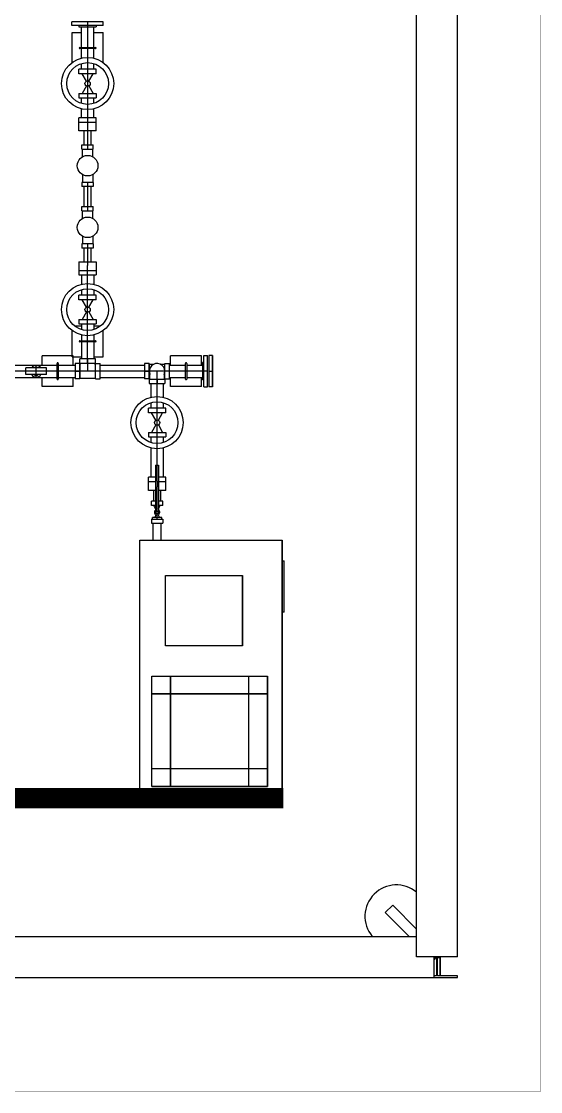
# Model space of a CAD drawing. Header units: inches. Extents: x 517790 to 538444, y 301815 to 302461.
# Drawn here: x 517920.763 to 517923.147, y 302310.374 to 302315.29 of the extents above; entities that cross this region are included whole.
import ezdxf

# ---------------------------------------------------------------- set-up
doc = ezdxf.new("R2010")
doc.units = ezdxf.units.IN
doc.header["$MEASUREMENT"] = 0
doc.layers.add('Layout', color=6, linetype='Continuous', lineweight=15)
doc.layers.add('电气-接地设计-接地线', color=3, linetype='接地线')
doc.layers.add('硅胶总平面底图 工艺装置区', color=253, linetype='Continuous')
doc.styles.add('EESLTYPE', font='TXT.shx')
doc.linetypes.add('接地线', pattern='A,500,["/",EESLTYPE,S=200,R=0,X=0,Y=-100],-200,60,-200', length=960)
doc.linetypes.add('组180_接地线', pattern='A,500,["/",EESLTYPE,S=200,R=-180,X=0,Y=100],-200,60,-200', length=960)

msp = doc.modelspace()

# ---------------------------------------------------------------- linework, layer by layer
at = {"layer": 'Layout', "color": 9, "const_width": 0.000914}
msp.add_lwpolyline([(517923.1468, 302310.3742), (517923.1468, 302318.5961), (517917.6656, 302318.5961), (517917.6656, 302310.3742)], close=True, dxfattribs=at)
at = {"layer": '电气-接地设计-接地线', "linetype": '组180_接地线', "ltscale": 0.01, "const_width": 0.0944}
msp.add_lwpolyline([(517918.8524, 302311.7216), (517921.9652, 302311.7216)], dxfattribs=at)
at = {"layer": '硅胶总平面底图 工艺装置区', "color": 253, "linetype": 'Continuous', "lineweight": -3}
for p, q in [((517922.5774, 302310.9924), (517922.5774, 302317.7891)), ((517922.7662, 302310.9924), (517922.7662, 302317.7891)), ((517921.067, 302315.2875), (517920.9951, 302315.2875)), ((517920.9951, 302315.271), (517920.9951, 302315.2875)), ((517921.067, 302315.271), (517920.9951, 302315.271)), ((517921.0273, 302315.271), (517921.0273, 302315.265)), ((517921.0273, 302315.265), (517921.067, 302315.265)), ((517921.0385, 302315.1705), (517921.0385, 302315.265)), ((517921.067, 302315.2875), (517921.067, 302315.283)), ((517921.1389, 302315.2875), (517921.067, 302315.2875)), ((517921.067, 302315.283), (517921.067, 302315.265)), ((517921.1389, 302315.271), (517921.067, 302315.271)), ((517921.067, 302315.265), (517921.1067, 302315.265)), ((517921.067, 302315.265), (517921.067, 302315.1705)), ((517921.0955, 302315.1705), (517921.0955, 302315.265)), ((517921.1067, 302315.271), (517921.1067, 302315.265)), ((517921.1389, 302315.271), (517921.1389, 302315.2875)), ((517920.9962, 302315.1011), (517920.9962, 302315.2385)), ((517920.9962, 302315.2385), (517921.0385, 302315.2385)), ((517921.0955, 302315.2385), (517921.1378, 302315.2385)), ((517921.1378, 302315.1011), (517921.1378, 302315.2385)), ((517921.0311, 302315.1705), (517921.1029, 302315.1705)), ((517921.1029, 302315.1649), (517921.0311, 302315.1649)), ((517921.0385, 302315.1208), (517921.0385, 302315.1649)), ((517921.067, 302315.1705), (517921.067, 302315.1649)), ((517921.067, 302315.1649), (517921.067, 302315.1242)), ((517921.0955, 302315.1208), (517921.0955, 302315.1649)), ((517921.067, 302315.1242), (517921.067, 302315.1002)), ((517921.067, 302315.0704), (517921.0273, 302315.0704)), ((517921.0273, 302315.0494), (517921.0273, 302315.0704)), ((517921.0385, 302315.0704), (517921.0385, 302315.0959)), ((517921.067, 302315.1002), (517921.067, 302315.0704)), ((517921.067, 302315.0704), (517921.067, 302315.0524)), ((517921.1067, 302315.0704), (517921.067, 302315.0704)), ((517921.0955, 302315.0704), (517921.0955, 302315.0959)), ((517921.1067, 302315.0494), (517921.1067, 302315.0704)), ((517921.067, 302315.0494), (517921.0273, 302315.0494)), ((517921.0612, 302315.0148), (517921.042, 302315.0494)), ((517921.067, 302315.0524), (517921.067, 302314.9562)), ((517921.1067, 302315.0494), (517921.067, 302315.0494)), ((517921.0728, 302315.0148), (517921.092, 302315.0494)), ((517921.0273, 302314.9592), (517921.067, 302314.9592)), ((517921.0273, 302314.9592), (517921.0273, 302314.9383)), ((517921.0612, 302314.9939), (517921.042, 302314.9592)), ((517921.067, 302314.9592), (517921.1067, 302314.9592)), ((517921.0728, 302314.9939), (517921.092, 302314.9592)), ((517921.1067, 302314.9592), (517921.1067, 302314.9383)), ((517921.0273, 302314.9383), (517921.067, 302314.9383)), ((517921.0385, 302314.9127), (517921.0385, 302314.9383)), ((517921.067, 302314.9562), (517921.067, 302314.9383)), ((517921.067, 302314.9383), (517921.067, 302314.9084)), ((517921.067, 302314.9383), (517921.1067, 302314.9383)), ((517921.0955, 302314.9127), (517921.0955, 302314.9383)), ((517921.0385, 302314.8464), (517921.0385, 302314.8879)), ((517921.067, 302314.9084), (517921.067, 302314.8844)), ((517921.067, 302314.8844), (517921.067, 302314.8464)), ((517921.0955, 302314.8464), (517921.0955, 302314.8879)), ((517921.067, 302314.8464), (517921.0273, 302314.8464)), ((517921.0273, 302314.7865), (517921.0273, 302314.8464)), ((517921.0273, 302314.8254), (517921.0273, 302314.8464)), ((517921.067, 302314.8254), (517921.0273, 302314.8254)), ((517921.1067, 302314.8464), (517921.067, 302314.8464)), ((517921.067, 302314.8464), (517921.067, 302314.8284)), ((517921.067, 302314.8284), (517921.067, 302314.803)), ((517921.1067, 302314.8254), (517921.067, 302314.8254)), ((517921.1067, 302314.7865), (517921.1067, 302314.8464)), ((517921.1067, 302314.8254), (517921.1067, 302314.8464)), ((517921.067, 302314.7865), (517921.0273, 302314.7865)), ((517921.0512, 302314.7225), (517921.0512, 302314.7865)), ((517921.067, 302314.803), (517921.067, 302314.7865)), ((517921.1067, 302314.7865), (517921.067, 302314.7865)), ((517921.067, 302314.7865), (517921.067, 302314.7225)), ((517921.0828, 302314.7225), (517921.0828, 302314.7865)), ((517921.0407, 302314.7225), (517921.0933, 302314.7225)), ((517921.0407, 302314.703), (517921.0407, 302314.7225)), ((517921.067, 302314.7225), (517921.067, 302314.706)), ((517921.0933, 302314.703), (517921.0933, 302314.7225)), ((517921.0407, 302314.703), (517921.0933, 302314.703)), ((517921.0437, 302314.6678), (517921.0437, 302314.703)), ((517921.0903, 302314.6678), (517921.0903, 302314.703)), ((517921.0437, 302314.5857), (517921.0437, 302314.5504)), ((517921.0903, 302314.5857), (517921.0903, 302314.5504)), ((517921.067, 302314.5504), (517921.0407, 302314.5504)), ((517921.0407, 302314.5504), (517921.0407, 302314.531)), ((517921.067, 302314.531), (517921.0407, 302314.531)), ((517921.0512, 302314.4393), (517921.0512, 302314.531)), ((517921.0933, 302314.5504), (517921.067, 302314.5504)), ((517921.067, 302314.5474), (517921.067, 302314.531)), ((517921.067, 302314.531), (517921.067, 302314.4393)), ((517921.0933, 302314.531), (517921.067, 302314.531)), ((517921.0828, 302314.4393), (517921.0828, 302314.531)), ((517921.0933, 302314.5504), (517921.0933, 302314.531)), ((517921.0407, 302314.4393), (517921.0933, 302314.4393)), ((517921.0407, 302314.4198), (517921.0407, 302314.4393)), ((517921.0407, 302314.4198), (517921.0933, 302314.4198)), ((517921.0437, 302314.3846), (517921.0437, 302314.4198)), ((517921.067, 302314.4393), (517921.067, 302314.4228)), ((517921.0903, 302314.3846), (517921.0903, 302314.4198)), ((517921.0933, 302314.4198), (517921.0933, 302314.4393)), ((517921.0437, 302314.3025), (517921.0437, 302314.2672)), ((517921.0903, 302314.3025), (517921.0903, 302314.2672)), ((517921.067, 302314.2672), (517921.0407, 302314.2672)), ((517921.0407, 302314.2672), (517921.0407, 302314.2478)), ((517921.067, 302314.2478), (517921.0407, 302314.2478)), ((517921.0512, 302314.1847), (517921.0512, 302314.2478)), ((517921.0933, 302314.2672), (517921.067, 302314.2672)), ((517921.067, 302314.2642), (517921.067, 302314.2478)), ((517921.067, 302314.2478), (517921.067, 302314.1847)), ((517921.0933, 302314.2478), (517921.067, 302314.2478)), ((517921.0828, 302314.1847), (517921.0828, 302314.2478)), ((517921.0933, 302314.2672), (517921.0933, 302314.2478)), ((517921.0273, 302314.1847), (517921.067, 302314.1847)), ((517921.0273, 302314.1847), (517921.0273, 302314.1248)), ((517921.067, 302314.1847), (517921.1067, 302314.1847)), ((517921.067, 302314.1847), (517921.067, 302314.1682)), ((517921.1067, 302314.1847), (517921.1067, 302314.1248)), ((517921.0273, 302314.1457), (517921.067, 302314.1457)), ((517921.0273, 302314.1457), (517921.0273, 302314.1248)), ((517921.0273, 302314.1248), (517921.067, 302314.1248)), ((517921.0385, 302314.1248), (517921.0385, 302314.0824)), ((517921.067, 302314.1427), (517921.067, 302314.1682)), ((517921.067, 302314.1457), (517921.1067, 302314.1457)), ((517921.067, 302314.1248), (517921.067, 302314.1427)), ((517921.067, 302314.1248), (517921.1067, 302314.1248)), ((517921.067, 302314.0858), (517921.067, 302314.1248)), ((517921.0955, 302314.1248), (517921.0955, 302314.0824)), ((517921.1067, 302314.1457), (517921.1067, 302314.1248)), ((517921.067, 302314.0618), (517921.067, 302314.0858)), ((517921.067, 302314.032), (517921.0273, 302314.032)), ((517921.0273, 302314.011), (517921.0273, 302314.032)), ((517921.0385, 302314.0575), (517921.0385, 302314.032)), ((517921.067, 302314.032), (517921.067, 302314.0618)), ((517921.067, 302314.014), (517921.067, 302314.032)), ((517921.1067, 302314.032), (517921.067, 302314.032)), ((517921.0955, 302314.0575), (517921.0955, 302314.032)), ((517921.1067, 302314.011), (517921.1067, 302314.032)), ((517921.067, 302314.011), (517921.0273, 302314.011)), ((517921.0612, 302313.9764), (517921.042, 302314.011)), ((517921.067, 302313.9178), (517921.067, 302314.014)), ((517921.1067, 302314.011), (517921.067, 302314.011)), ((517921.0728, 302313.9764), (517921.092, 302314.011)), ((517921.0612, 302313.9555), (517921.042, 302313.9208)), ((517921.0728, 302313.9555), (517921.092, 302313.9208)), ((517921.0076, 302313.8906), (517921.0385, 302313.8906)), ((517921.0273, 302313.9208), (517921.067, 302313.9208)), ((517921.0273, 302313.9208), (517921.0273, 302313.8999)), ((517921.0273, 302313.8999), (517921.067, 302313.8999)), ((517921.0385, 302313.8999), (517921.0385, 302313.8744)), ((517921.067, 302313.9208), (517921.1067, 302313.9208)), ((517921.067, 302313.8999), (517921.067, 302313.9178)), ((517921.067, 302313.8999), (517921.1067, 302313.8999)), ((517921.067, 302313.87), (517921.067, 302313.8999)), ((517921.0955, 302313.8999), (517921.0955, 302313.8744)), ((517921.0955, 302313.8906), (517921.1264, 302313.8906)), ((517921.1067, 302313.9208), (517921.1067, 302313.8999)), ((517920.9962, 302313.749), (517920.9962, 302313.8692)), ((517921.0385, 302313.8495), (517921.0385, 302313.8227)), ((517921.067, 302313.8461), (517921.067, 302313.87)), ((517921.067, 302313.8227), (517921.067, 302313.8461)), ((517921.0955, 302313.8495), (517921.0955, 302313.8227)), ((517921.1378, 302313.749), (517921.1378, 302313.8692)), ((517921.0311, 302313.8227), (517921.1029, 302313.8227)), ((517921.1029, 302313.817), (517921.0311, 302313.817)), ((517921.0385, 302313.817), (517921.0385, 302313.7398)), ((517921.067, 302313.817), (517921.067, 302313.8227)), ((517921.067, 302313.7398), (517921.067, 302313.817)), ((517921.0955, 302313.817), (517921.0955, 302313.7398)), ((517921.0003, 302313.7535), (517920.8587, 302313.7535)), ((517920.8587, 302313.7112), (517920.8587, 302313.7535)), ((517920.9962, 302313.749), (517921.0385, 302313.749)), ((517921.0003, 302313.7112), (517921.0003, 302313.7535)), ((517921.067, 302313.7398), (517921.0314, 302313.7398)), ((517921.0314, 302313.7188), (517921.0314, 302313.7398)), ((517921.067, 302313.7398), (517921.067, 302313.7218)), ((517921.1026, 302313.7398), (517921.067, 302313.7398)), ((517921.067, 302313.7218), (517921.067, 302313.7398)), ((517921.0955, 302313.749), (517921.1378, 302313.749)), ((517921.1026, 302313.7188), (517921.1026, 302313.7398)), ((517921.59, 302313.7535), (517921.4484, 302313.7535)), ((517921.4484, 302313.7112), (517921.4484, 302313.7535)), ((517921.59, 302313.7112), (517921.59, 302313.7535)), ((517921.6013, 302313.6827), (517921.6013, 302313.7547)), ((517921.6013, 302313.7547), (517921.6179, 302313.7547)), ((517921.6179, 302313.6827), (517921.6179, 302313.7547)), ((517921.6235, 302313.7547), (517921.6235, 302313.6827)), ((517921.64, 302313.7547), (517921.6235, 302313.7547)), ((517921.6386, 302313.7547), (517921.6386, 302313.6827)), ((517921.64, 302313.7547), (517921.64, 302313.6827)), ((517920.6909, 302313.7112), (517920.831, 302313.7112)), ((517920.7838, 302313.6827), (517920.6909, 302313.6827)), ((517920.831, 302313.6985), (517920.7838, 302313.6985)), ((517920.7838, 302313.667), (517920.7838, 302313.6985)), ((517920.831, 302313.6827), (517920.7838, 302313.6827)), ((517920.831, 302313.6543), (517920.831, 302313.7112)), ((517920.831, 302313.7112), (517920.9266, 302313.7112)), ((517920.8782, 302313.6985), (517920.831, 302313.6985)), ((517920.831, 302313.6827), (517920.831, 302313.6827)), ((517920.831, 302313.6827), (517920.831, 302313.6827)), ((517920.8782, 302313.6827), (517920.831, 302313.6827)), ((517920.8782, 302313.667), (517920.8782, 302313.6985)), ((517920.9266, 302313.6827), (517920.8782, 302313.6827)), ((517920.9266, 302313.6469), (517920.9266, 302313.7186)), ((517920.9323, 302313.6827), (517920.9266, 302313.6827)), ((517920.9323, 302313.7186), (517920.9323, 302313.6469)), ((517920.9323, 302313.7112), (517921.0099, 302313.7112)), ((517921.0099, 302313.6827), (517920.9323, 302313.6827)), ((517921.0099, 302313.7183), (517921.0099, 302313.6471)), ((517921.0309, 302313.7183), (517921.0099, 302313.7183)), ((517921.0099, 302313.6827), (517921.0279, 302313.6827)), ((517921.0279, 302313.6827), (517921.0099, 302313.6827)), ((517921.0279, 302313.6827), (517921.0309, 302313.6827)), ((517921.0309, 302313.7183), (517921.0309, 302313.6471)), ((517921.0309, 302313.6501), (517921.0309, 302313.7153)), ((517921.0309, 302313.7153), (517921.0344, 302313.7153)), ((517921.0309, 302313.6827), (517921.0309, 302313.6827)), ((517921.1031, 302313.6827), (517921.0309, 302313.6827)), ((517921.067, 302313.7188), (517921.0314, 302313.7188)), ((517921.0344, 302313.7153), (517921.0344, 302313.7188)), ((517921.067, 302313.7218), (517921.067, 302313.7188)), ((517921.067, 302313.7188), (517921.067, 302313.6827)), ((517921.1026, 302313.7188), (517921.067, 302313.7188)), ((517921.0996, 302313.7153), (517921.0996, 302313.7188)), ((517921.0996, 302313.7153), (517921.1031, 302313.7153)), ((517921.1031, 302313.6471), (517921.1031, 302313.7183)), ((517921.1031, 302313.7183), (517921.1241, 302313.7183)), ((517921.1061, 302313.6827), (517921.1031, 302313.6827)), ((517921.1241, 302313.6827), (517921.1061, 302313.6827)), ((517921.1241, 302313.6827), (517921.1061, 302313.6827)), ((517921.1241, 302313.6471), (517921.1241, 302313.7183)), ((517921.1241, 302313.7112), (517921.329, 302313.7112)), ((517921.329, 302313.6827), (517921.1241, 302313.6827)), ((517921.329, 302313.7183), (517921.329, 302313.6827)), ((517921.35, 302313.7183), (517921.329, 302313.7183)), ((517921.329, 302313.6827), (517921.347, 302313.6827)), ((517921.329, 302313.6827), (517921.329, 302313.6471)), ((517921.347, 302313.6827), (517921.329, 302313.6827)), ((517921.347, 302313.6827), (517921.35, 302313.6827)), ((517921.35, 302313.7183), (517921.35, 302313.6827)), ((517921.35, 302313.6827), (517921.35, 302313.7153)), ((517921.35, 302313.7153), (517921.3718, 302313.7153)), ((517921.3505, 302313.6827), (517921.35, 302313.6827)), ((517921.35, 302313.6827), (517921.35, 302313.6827)), ((517921.35, 302313.6501), (517921.35, 302313.6827)), ((517921.35, 302313.6827), (517921.35, 302313.6471)), ((517921.4217, 302313.6827), (517921.3505, 302313.6827)), ((517921.3861, 302313.6467), (517921.3861, 302313.6827)), ((517921.4004, 302313.7153), (517921.4222, 302313.7153)), ((517921.4222, 302313.6827), (517921.4217, 302313.6827)), ((517921.4222, 302313.6827), (517921.4222, 302313.7183)), ((517921.4222, 302313.7183), (517921.4431, 302313.7183)), ((517921.4252, 302313.6827), (517921.4222, 302313.6827)), ((517921.4222, 302313.6471), (517921.4222, 302313.6827)), ((517921.4431, 302313.6827), (517921.4252, 302313.6827)), ((517921.4431, 302313.6827), (517921.4252, 302313.6827)), ((517921.4431, 302313.6827), (517921.4431, 302313.7183)), ((517921.4431, 302313.7112), (517921.5164, 302313.7112)), ((517921.4431, 302313.6471), (517921.4431, 302313.6827)), ((517921.5164, 302313.6827), (517921.4431, 302313.6827)), ((517921.5164, 302313.6469), (517921.5164, 302313.7186)), ((517921.5221, 302313.6827), (517921.5164, 302313.6827)), ((517921.5221, 302313.7186), (517921.5221, 302313.6469)), ((517921.5221, 302313.7112), (517921.5953, 302313.7112)), ((517921.5953, 302313.6827), (517921.5221, 302313.6827)), ((517921.5953, 302313.7224), (517921.5953, 302313.6827)), ((517921.6013, 302313.7224), (517921.5953, 302313.7224)), ((517921.6133, 302313.6827), (517921.5953, 302313.6827)), ((517921.5953, 302313.6827), (517921.5953, 302313.6431)), ((517921.6013, 302313.6108), (517921.6013, 302313.6827)), ((517921.6179, 302313.6827), (517921.6133, 302313.6827)), ((517921.6179, 302313.6108), (517921.6179, 302313.6827)), ((517921.6235, 302313.6827), (517921.64, 302313.6827)), ((517921.6235, 302313.6827), (517921.6235, 302313.6108)), ((517921.6386, 302313.6827), (517921.6386, 302313.6108)), ((517921.64, 302313.6827), (517921.6401, 302313.6827)), ((517921.64, 302313.6827), (517921.64, 302313.6108)), ((517920.6909, 302313.6543), (517920.831, 302313.6543)), ((517920.831, 302313.667), (517920.7838, 302313.667)), ((517920.8782, 302313.667), (517920.831, 302313.667)), ((517920.831, 302313.6543), (517920.9266, 302313.6543)), ((517920.8587, 302313.6119), (517920.8587, 302313.6543)), ((517920.9323, 302313.6543), (517921.0099, 302313.6543)), ((517921.0003, 302313.6119), (517921.0003, 302313.6543)), ((517921.0309, 302313.6471), (517921.0099, 302313.6471)), ((517921.0309, 302313.6501), (517921.1031, 302313.6501)), ((517921.1031, 302313.6471), (517921.1241, 302313.6471)), ((517921.1241, 302313.6543), (517921.329, 302313.6543)), ((517921.35, 302313.6471), (517921.329, 302313.6471)), ((517921.35, 302313.6501), (517921.3535, 302313.6501)), ((517921.3505, 302313.6466), (517921.4217, 302313.6466)), ((517921.3505, 302313.6466), (517921.3505, 302313.6257)), ((517921.3535, 302313.6466), (517921.3535, 302313.6787)), ((517921.3861, 302313.6467), (517921.3861, 302313.6466)), ((517921.3861, 302313.6466), (517921.3861, 302313.6437)), ((517921.3861, 302313.6437), (517921.3861, 302313.6257)), ((517921.3861, 302313.6257), (517921.3861, 302313.6437)), ((517921.4187, 302313.6787), (517921.4187, 302313.6466)), ((517921.4187, 302313.6501), (517921.4222, 302313.6501)), ((517921.4217, 302313.6466), (517921.4217, 302313.6257)), ((517921.4222, 302313.6471), (517921.4431, 302313.6471)), ((517921.4431, 302313.6543), (517921.5164, 302313.6543)), ((517921.4484, 302313.6119), (517921.4484, 302313.6543)), ((517921.5221, 302313.6543), (517921.5953, 302313.6543)), ((517921.59, 302313.6119), (517921.59, 302313.6543)), ((517921.6013, 302313.6431), (517921.5953, 302313.6431)), ((517921.0003, 302313.6119), (517920.8587, 302313.6119)), ((517921.3505, 302313.6257), (517921.4217, 302313.6257)), ((517921.3576, 302313.6257), (517921.3576, 302313.5632)), ((517921.3861, 302313.5666), (517921.3861, 302313.6257)), ((517921.4145, 302313.6257), (517921.4145, 302313.5632)), ((517921.59, 302313.6119), (517921.4484, 302313.6119)), ((517921.6013, 302313.6108), (517921.6179, 302313.6108)), ((517921.64, 302313.6108), (517921.6235, 302313.6108)), ((517921.3576, 302313.5383), (517921.3576, 302313.5128)), ((517921.3861, 302313.5427), (517921.3861, 302313.5666)), ((517921.3861, 302313.5128), (517921.3861, 302313.5427)), ((517921.4145, 302313.5383), (517921.4145, 302313.5128)), ((517921.3861, 302313.5128), (517921.3464, 302313.5128)), ((517921.3464, 302313.4919), (517921.3464, 302313.5128)), ((517921.3861, 302313.4919), (517921.3464, 302313.4919)), ((517921.3803, 302313.4572), (517921.361, 302313.4919)), ((517921.3861, 302313.4948), (517921.3861, 302313.5128)), ((517921.4258, 302313.5128), (517921.3861, 302313.5128)), ((517921.3861, 302313.3986), (517921.3861, 302313.4948)), ((517921.4258, 302313.4919), (517921.3861, 302313.4919)), ((517921.3919, 302313.4572), (517921.4111, 302313.4919)), ((517921.4258, 302313.4919), (517921.4258, 302313.5128)), ((517921.3803, 302313.4363), (517921.361, 302313.4016)), ((517921.3919, 302313.4363), (517921.4111, 302313.4016)), ((517921.3464, 302313.4016), (517921.3861, 302313.4016)), ((517921.3464, 302313.4016), (517921.3464, 302313.3807)), ((517921.3861, 302313.4016), (517921.4258, 302313.4016)), ((517921.3861, 302313.3807), (517921.3861, 302313.3986)), ((517921.4258, 302313.4016), (517921.4258, 302313.3807)), ((517921.3464, 302313.3807), (517921.3861, 302313.3807)), ((517921.3576, 302313.3807), (517921.3576, 302313.3552)), ((517921.3861, 302313.3508), (517921.3861, 302313.3807)), ((517921.3861, 302313.3807), (517921.4258, 302313.3807)), ((517921.3861, 302313.3269), (517921.3861, 302313.3508)), ((517921.4145, 302313.3807), (517921.4145, 302313.3552)), ((517921.3576, 302313.3303), (517921.3576, 302313.1955)), ((517921.3861, 302313.2519), (517921.3861, 302313.3269)), ((517921.4145, 302313.3303), (517921.4145, 302313.1955)), ((517921.379, 302313.2519), (517921.3861, 302313.2519)), ((517921.379, 302313.2519), (517921.379, 302313.0348)), ((517921.3861, 302313.1775), (517921.3861, 302313.2519)), ((517921.3861, 302313.2519), (517921.3932, 302313.2519)), ((517921.3932, 302313.2519), (517921.3932, 302313.0348)), ((517921.379, 302313.1955), (517921.3464, 302313.1955)), ((517921.3464, 302313.1355), (517921.3464, 302313.1955)), ((517921.3464, 302313.1745), (517921.3464, 302313.1955)), ((517921.4258, 302313.1955), (517921.3932, 302313.1955)), ((517921.4258, 302313.1355), (517921.4258, 302313.1955)), ((517921.4258, 302313.1745), (517921.4258, 302313.1955)), ((517921.379, 302313.1745), (517921.3464, 302313.1745)), ((517921.3861, 302313.1775), (517921.3861, 302313.152)), ((517921.3861, 302313.0689), (517921.3861, 302313.152)), ((517921.4258, 302313.1745), (517921.3932, 302313.1745)), ((517921.379, 302313.1355), (517921.3464, 302313.1355)), ((517921.3703, 302313.1355), (517921.3703, 302313.0854)), ((517921.4258, 302313.1355), (517921.3932, 302313.1355)), ((517921.4018, 302313.1355), (517921.4018, 302313.0854)), ((517921.379, 302313.0854), (517921.3598, 302313.0854)), ((517921.3598, 302313.0659), (517921.3598, 302313.0854)), ((517921.379, 302313.0659), (517921.3598, 302313.0659)), ((517921.379, 302313.0502), (517921.3718, 302313.0659)), ((517921.3861, 302313.0112), (517921.3861, 302313.0689)), ((517921.4123, 302313.0854), (517921.3932, 302313.0854)), ((517921.4123, 302313.0659), (517921.3932, 302313.0659)), ((517921.3932, 302313.0502), (517921.4004, 302313.0659)), ((517921.4123, 302313.0659), (517921.4123, 302313.0854)), ((517921.3598, 302313.0037), (517921.3861, 302313.0037)), ((517921.3598, 302313.0037), (517921.3598, 302312.9842)), ((517921.4076, 302313.0112), (517921.3645, 302313.0112)), ((517921.3645, 302313.0037), (517921.3645, 302313.0112)), ((517921.3808, 302313.0233), (517921.3752, 302313.0112)), ((517921.3861, 302313.0007), (517921.3861, 302313.0112)), ((517921.3861, 302313.0037), (517921.4123, 302313.0037)), ((517921.3914, 302313.0233), (517921.3969, 302313.0112)), ((517921.4076, 302313.0037), (517921.4076, 302313.0112)), ((517921.4123, 302313.0037), (517921.4123, 302312.9842)), ((517921.3598, 302312.9842), (517921.3861, 302312.9842)), ((517921.3675, 302312.9063), (517921.3675, 302312.9842)), ((517921.3861, 302312.9842), (517921.4123, 302312.9842)), ((517921.4046, 302312.9063), (517921.4046, 302312.9842)), ((517921.3068, 302312.9063), (517921.96, 302312.9063)), ((517921.3068, 302312.9063), (517921.96, 302312.9063)), ((517921.3068, 302311.7216), (517921.3068, 302312.9063)), ((517921.3068, 302311.7216), (517921.3068, 302312.9063)), ((517921.96, 302312.9063), (517921.96, 302311.7216)), ((517921.96, 302311.7216), (517921.96, 302312.9063)), ((517921.96, 302312.8119), (517921.9695, 302312.8119)), ((517921.96, 302312.8119), (517921.9695, 302312.8119)), ((517921.9695, 302312.5759), (517921.9695, 302312.8119)), ((517921.9695, 302312.5759), (517921.9695, 302312.8119)), ((517921.4248, 302312.7449), (517921.7788, 302312.7449)), ((517921.4248, 302312.7449), (517921.7788, 302312.7449)), ((517921.4248, 302312.422), (517921.4248, 302312.7449)), ((517921.4248, 302312.422), (517921.4248, 302312.7449)), ((517921.7788, 302312.7449), (517921.7788, 302312.422)), ((517921.7788, 302312.422), (517921.7788, 302312.7449)), ((517921.9695, 302312.5759), (517921.96, 302312.5759)), ((517921.9695, 302312.5759), (517921.96, 302312.5759)), ((517921.7788, 302312.422), (517921.4248, 302312.422)), ((517921.7788, 302312.422), (517921.4248, 302312.422)), ((517921.3615, 302312.2823), (517921.8939, 302312.2823)), ((517921.3615, 302312.2823), (517921.8939, 302312.2823)), ((517921.3615, 302311.7754), (517921.3615, 302312.2823)), ((517921.3615, 302311.7754), (517921.3615, 302312.2823)), ((517921.3615, 302312.2823), (517921.4484, 302312.2823)), ((517921.3615, 302312.2823), (517921.4484, 302312.2823)), ((517921.3615, 302312.2002), (517921.3615, 302312.2823)), ((517921.3615, 302312.2002), (517921.3615, 302312.2823)), ((517921.4484, 302312.2823), (517921.4484, 302311.7754)), ((517921.4484, 302311.7754), (517921.4484, 302312.2823)), ((517921.8071, 302311.7754), (517921.8071, 302312.2823)), ((517921.8071, 302311.7754), (517921.8071, 302312.2823)), ((517921.8071, 302312.2823), (517921.8939, 302312.2823)), ((517921.8071, 302312.2823), (517921.8939, 302312.2823)), ((517921.8939, 302312.2823), (517921.8939, 302312.2002)), ((517921.8939, 302312.2823), (517921.8939, 302312.2002)), ((517921.8939, 302312.2823), (517921.8939, 302311.7754)), ((517921.8939, 302311.7754), (517921.8939, 302312.2823)), ((517921.8939, 302312.2002), (517921.3615, 302312.2002)), ((517921.3615, 302312.2002), (517921.8939, 302312.2002)), ((517921.3615, 302311.8575), (517921.8939, 302311.8575)), ((517921.3615, 302311.8575), (517921.8939, 302311.8575)), ((517921.3615, 302311.7754), (517921.3615, 302311.8575)), ((517921.3615, 302311.7754), (517921.3615, 302311.8575)), ((517921.8939, 302311.8575), (517921.8939, 302311.7754)), ((517921.8939, 302311.8575), (517921.8939, 302311.7754)), ((517921.8939, 302311.7754), (517921.3615, 302311.7754)), ((517921.3615, 302311.7754), (517921.8939, 302311.7754)), ((517921.4484, 302311.7754), (517921.3615, 302311.7754)), ((517921.4484, 302311.7754), (517921.3615, 302311.7754)), ((517921.8939, 302311.7754), (517921.8071, 302311.7754)), ((517921.8939, 302311.7754), (517921.8071, 302311.7754)), ((517921.96, 302311.7216), (517921.3068, 302311.7216)), ((517921.96, 302311.7216), (517921.3068, 302311.7216)), ((517921.3521, 302311.7216), (517921.3521, 302311.7057)), ((517921.3672, 302311.7216), (517921.3672, 302311.7057)), ((517921.3993, 302311.7216), (517921.3993, 302311.7057)), ((517921.4144, 302311.7216), (517921.4144, 302311.7057)), ((517921.3491, 302311.7057), (517921.3596, 302311.7057)), ((517921.3491, 302311.7057), (517921.3491, 302311.6967)), ((517921.3491, 302311.6967), (517921.3596, 302311.6967)), ((517921.3596, 302311.7057), (517921.3702, 302311.7057)), ((517921.3596, 302311.6967), (517921.3702, 302311.6967)), ((517921.3702, 302311.7057), (517921.3702, 302311.6967)), ((517921.3963, 302311.7057), (517921.4174, 302311.7057)), ((517921.3963, 302311.7057), (517921.3963, 302311.6967)), ((517921.3963, 302311.6967), (517921.4174, 302311.6967)), ((517921.4174, 302311.7057), (517921.4174, 302311.6967)), ((517922.4341, 302311.1957), (517922.468, 302311.2296)), ((517922.468, 302311.2296), (517922.5774, 302311.1202)), ((517922.4341, 302311.1957), (517922.543, 302311.0868)), ((517917.9443, 302311.0868), (517922.5774, 302311.0868)), ((517922.7662, 302310.9924), (517922.5774, 302310.9924)), ((517922.6569, 302310.9924), (517922.6569, 302310.898)), ((517922.6581, 302310.9791), (517922.6685, 302310.9895)), ((517922.6581, 302310.898), (517922.6581, 302310.9895)), ((517922.6581, 302310.9895), (517922.6718, 302310.9895)), ((517922.669, 302310.9895), (517922.669, 302310.9055)), ((517922.6746, 302310.9055), (517922.6746, 302310.9924)), ((517922.6746, 302310.9895), (517922.6855, 302310.9895)), ((517922.6855, 302310.9895), (517922.6855, 302310.9055)), ((517922.6867, 302310.9055), (517922.6867, 302310.9924)), ((517917.9369, 302310.898), (517922.6569, 302310.898)), ((517922.6569, 302310.898), (517922.6581, 302310.898)), ((517922.669, 302310.9055), (517922.6581, 302310.9055)), ((517922.6581, 302310.898), (517922.7662, 302310.898)), ((517922.7662, 302310.9055), (517922.6746, 302310.9055)), ((517922.7662, 302310.898), (517922.7662, 302310.9055))]:
    msp.add_line(p, q, dxfattribs=at)
for centre, radius in [((517921.067, 302315.0043), 0.1199), ((517921.067, 302315.0043), 0.0959), ((517921.067, 302315.0043), 0.012), ((517921.067, 302314.6267), 0.0472), ((517921.067, 302314.6267), 0.0472), ((517921.067, 302314.3435), 0.0472), ((517921.067, 302314.3435), 0.0472), ((517921.067, 302313.9659), 0.1199), ((517921.067, 302313.9659), 0.0959), ((517921.067, 302313.9659), 0.012), ((517921.3861, 302313.4467), 0.1199), ((517921.3861, 302313.4467), 0.0959), ((517921.3861, 302313.4467), 0.012), ((517921.3861, 302313.0348), 0.00708)]:
    msp.add_circle(centre, radius, dxfattribs=at)
for centre, radius, start, end in [((517921.0311, 302315.1677), 0.00283, 90, 270), ((517921.1029, 302315.1677), 0.00283, 270, 90), ((517921.0311, 302313.8198), 0.00283, 90, 270), ((517921.1029, 302313.8198), 0.00283, 270, 90), ((517920.831, 302313.6827), 0.027, 35.6391, 144.3609), ((517920.831, 302313.6827), 0.018, 60.9287, 119.0713), ((517920.9295, 302313.7186), 0.00283, 0, 180), ((517921.3861, 302313.6827), 0.0356, 0, 203.6769), ((517921.3861, 302313.6827), 0.0356, 336.3231, 0), ((517921.5192, 302313.7186), 0.00283, 0, 180), ((517920.831, 302313.6827), 0.027, 215.6391, 324.3609), ((517920.831, 302313.6827), 0.018, 240.9287, 299.0713), ((517920.9295, 302313.6469), 0.00283, 180, 0), ((517921.5192, 302313.6469), 0.00283, 180, 0), ((517921.3861, 302313.0348), 0.0126, 124.0395, 245.311), ((517921.3861, 302313.0348), 0.0126, 294.689, 55.9605), ((517922.4846, 302311.1791), 0.1439, 49.8284, 219.9397)]:
    msp.add_arc(centre, radius, start, end, dxfattribs=at)

doc.saveas('drawing.dxf')
